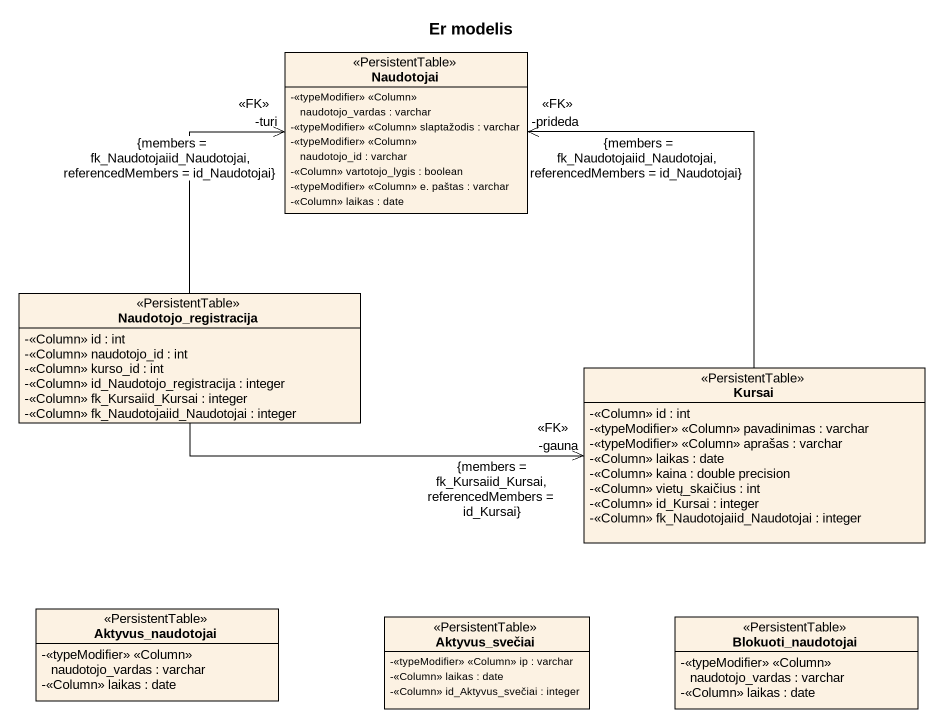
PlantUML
@startuml
title Er modelis
hide circle
hide empty members
skinparam classAttributeIconSize 0
class Naudotojai <<PersistentTable>> {
  -<<typeModifier>> <<Column>> naudotojo_vardas : varchar
  -<<typeModifier>> <<Column>> slaptažodis : varchar
  -<<typeModifier>> <<Column>> naudotojo_id : varchar
  -<<Column>> vartotojo_lygis : boolean
  -<<typeModifier>> <<Column>> e. paštas : varchar
  -<<Column>> laikas : date
}
class Naudotojo_registracija <<PersistentTable>> {
  -<<Column>> id : int
  -<<Column>> naudotojo_id : int
  -<<Column>> kurso_id : int
  -<<Column>> id_Naudotojo_registracija : integer
  -<<Column>> fk_Kursaiid_Kursai : integer
  -<<Column>> fk_Naudotojaiid_Naudotojai : integer
}
class Kursai <<PersistentTable>> {
  -<<Column>> id : int
  -<<typeModifier>> <<Column>> pavadinimas : varchar
  -<<typeModifier>> <<Column>> aprašas : varchar
  -<<Column>> laikas : date
  -<<Column>> kaina : double precision
  -<<Column>> vietų_skaičius : int
  -<<Column>> id_Kursai : integer
  -<<Column>> fk_Naudotojaiid_Naudotojai : integer
}
class Aktyvus_naudotojai <<PersistentTable>> {
  -<<typeModifier>> <<Column>> naudotojo_vardas : varchar
  -<<Column>> laikas : date
}
class Aktyvus_svečiai <<PersistentTable>> {
  -<<typeModifier>> <<Column>> ip : varchar
  -<<Column>> laikas : date
  -<<Column>> id_Aktyvus_svečiai : integer
}
class Blokuoti_naudotojai <<PersistentTable>> {
  -<<typeModifier>> <<Column>> naudotojo_vardas : varchar
  -<<Column>> laikas : date
}
Naudotojo_registracija -up-> "-turi\n<<FK>>\n{members = fk_Naudotojaiid_Naudotojai, referencedMembers = id_Naudotojai}" Naudotojai
Naudotojo_registracija -right-> "-gauna\n<<FK>>\n{members = fk_Kursaiid_Kursai, referencedMembers = id_Kursai}" Kursai
Kursai -up-> "-prideda\n<<FK>>\n{members = fk_Naudotojaiid_Naudotojai, referencedMembers = id_Naudotojai}" Naudotojai
@enduml
